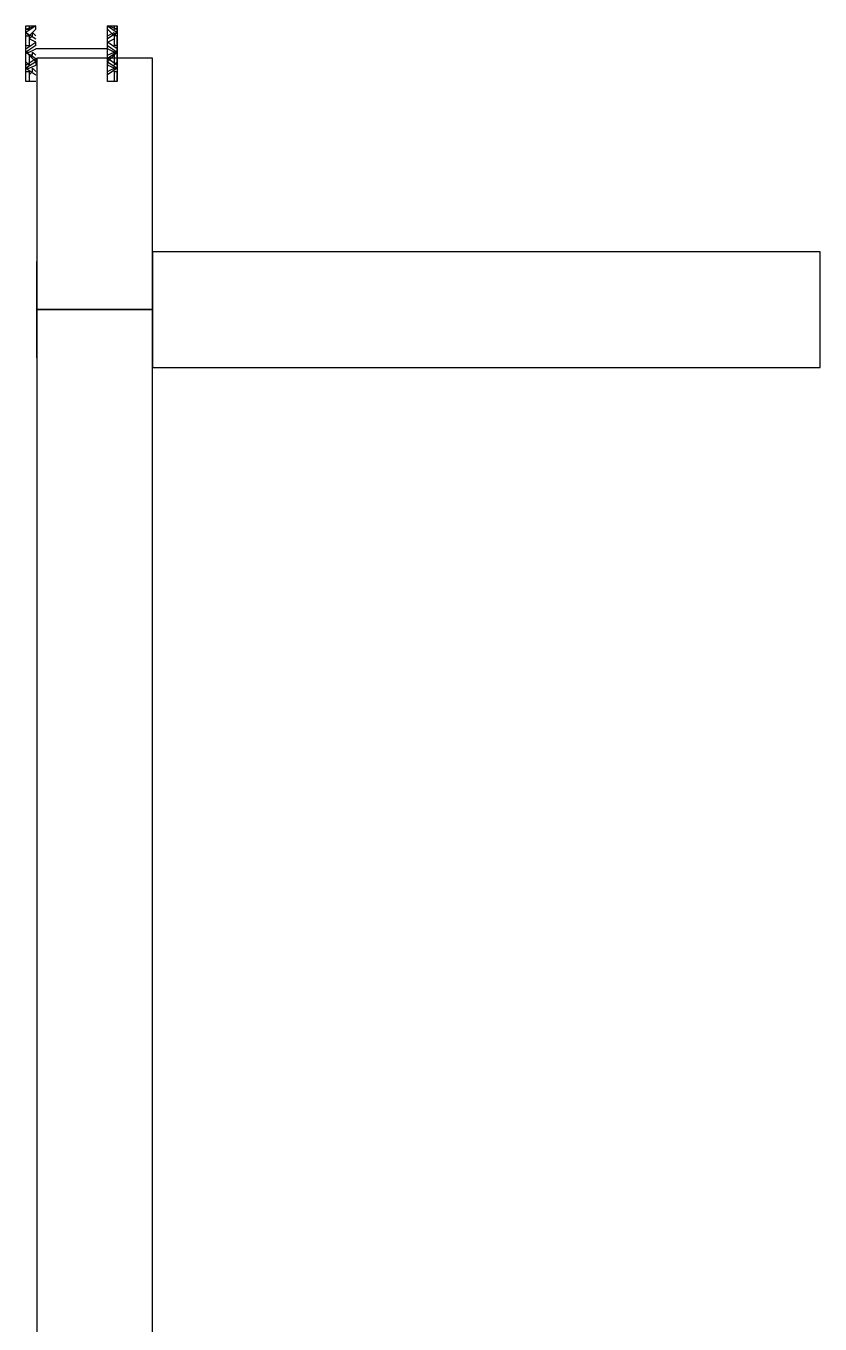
# Model space of a CAD drawing. Header units: centimetres. Extents: x -71 to 5571, y -2315 to 960.
# Drawn here: x 4712.8 to 4781.5, y 231.7 to 344 of the extents above; entities that cross this region are included whole.
import ezdxf

# ---------------------------------------------------------------- set-up
doc = ezdxf.new("R2010")
doc.units = ezdxf.units.CM
for name, color, linetype in [('IC_DUVAR_100', 7, 'Continuous'), ('IC_KAPILAR', 7, 'Continuous'), ('IC_UCLU_H_100', 3, 'Continuous')]:
    doc.layers.add(name, color=color, linetype=linetype)

# ---------------------------------------------------------------- blocks, each defined once
blk = doc.blocks.new("100'LÜK 57.75'LİK PANO")
blk.add_lwpolyline([(0, 0), (10, 0), (10, 57.75), (0, 57.75)], close=True)
blk = doc.blocks.new("100'LÜK 125'LİK PANO")
blk.add_lwpolyline([(0, 0), (10, 0), (10, 125.5), (0, 125.5)], close=True)
blk = doc.blocks.new('kaynak-ic-kapi')
at = {"color": 133, "linetype": 'Continuous', "lineweight": 25, "true_color": 0x6ec1dd}
for p, q in [((54247.47, 7919.88), (54248.32, 7919.88)), ((54248.32, 7919.59), (54247.47, 7919.59)), ((54248.6, 7919.88), (54248.04, 7919.03)), ((54248.32, 7919.31), (54248.04, 7919.59)), ((54248.32, 7919.88), (54248.32, 7919.59)), ((54249.16, 7919.03), (54248.6, 7919.88)), ((54248.6, 7919.88), (54248.6, 7919.59)), ((54248.6, 7919.88), (54248.88, 7919.88)), ((54248.6, 7919.59), (54248.88, 7919.03)), ((54249.16, 7919.88), (54248.88, 7919.59)), ((54248.88, 7919.88), (54249.45, 7919.03)), ((54249.73, 7919.59), (54248.88, 7919.59)), ((54249.16, 7919.88), (54249.16, 7919.88)), ((54249.16, 7919.03), (54249.73, 7919.59)), ((54250.01, 7919.88), (54249.45, 7919.03)), ((54250.01, 7919.88), (54249.73, 7919.59)), ((54249.73, 7919.31), (54249.73, 7919.59)), ((54250.57, 7919.03), (54250.01, 7919.88)), ((54250.01, 7919.88), (54250.01, 7919.88)), ((54250.01, 7919.88), (54250.01, 7919.59)), ((54250.01, 7919.88), (54250.29, 7919.88)), ((54250.01, 7919.59), (54250.29, 7919.03)), ((54250.29, 7919.88), (54250.86, 7919.03)), ((54250.57, 7919.88), (54250.57, 7919.88)), ((54250.57, 7919.88), (54250.57, 7919.59)), ((54251.42, 7919.59), (54250.57, 7919.59)), ((54250.86, 7919.03), (54251.14, 7919.59)), ((54251.7, 7919.88), (54251.14, 7919.03)), ((54251.42, 7919.31), (54251.14, 7919.59)), ((54251.42, 7919.88), (54251.42, 7919.88)), ((54251.42, 7919.88), (54251.42, 7919.59)), ((54251.7, 7919.88), (54251.42, 7919.59)), ((54251.42, 7919.59), (54251.98, 7919.03)), ((54252.27, 7919.03), (54251.7, 7919.88)), ((54251.7, 7919.88), (54252.27, 7919.88)), ((54251.7, 7919.88), (54251.98, 7919.88)), ((54251.98, 7919.88), (54251.98, 7919.88)), ((54251.98, 7919.88), (54251.98, 7919.59)), ((54251.98, 7919.88), (54252.27, 7919.03)), ((54252.27, 7919.59), (54251.98, 7919.59)), ((54248.32, 7919.31), (54248.6, 7919.31)), ((54248.32, 7919.03), (54248.6, 7919.31)), ((54249.16, 7919.03), (54248.88, 7919.03)), ((54249.16, 7919.03), (54249.45, 7919.03)), ((54249.73, 7919.31), (54250.01, 7919.31)), ((54249.73, 7919.03), (54250.01, 7919.31)), ((54250.29, 7912.83), (54250.29, 7919.03)), ((54250.57, 7919.03), (54250.57, 7919.03)), ((54250.57, 7919.03), (54250.86, 7919.03)), ((54251.42, 7919.31), (54251.7, 7919.31)), ((54251.42, 7919.03), (54251.7, 7919.31)), ((54251.98, 7919.03), (54251.98, 7919.03)), ((54251.98, 7919.03), (54252.27, 7919.03)), ((54252.27, 7919.03), (54252.27, 7919.03)), ((54248.32, 7912.26), (54247.47, 7912.26)), ((54247.47, 7911.98), (54248.32, 7911.98)), ((54248.6, 7911.98), (54248.04, 7912.83)), ((54248.32, 7912.26), (54248.04, 7912.26)), ((54248.32, 7912.83), (54248.6, 7912.26)), ((54248.32, 7912.26), (54248.32, 7911.98)), ((54248.32, 7912.26), (54248.6, 7912.26)), ((54249.16, 7912.83), (54248.6, 7911.98)), ((54248.6, 7912.26), (54248.88, 7912.83)), ((54249.16, 7912.83), (54248.88, 7912.83)), ((54248.88, 7911.98), (54249.45, 7912.83)), ((54249.16, 7911.98), (54248.88, 7912.26)), ((54249.73, 7912.26), (54248.88, 7912.26)), ((54249.16, 7912.83), (54249.45, 7912.83)), ((54249.16, 7912.83), (54249.73, 7912.26)), ((54249.16, 7911.98), (54249.16, 7911.98)), ((54250.01, 7911.98), (54249.45, 7912.83)), ((54249.73, 7912.83), (54250.01, 7912.26)), ((54250.01, 7911.98), (54249.73, 7912.26)), ((54249.73, 7912.26), (54249.73, 7912.26)), ((54249.73, 7912.26), (54250.01, 7912.26)), ((54250.57, 7912.83), (54250.01, 7911.98)), ((54250.01, 7912.26), (54250.29, 7912.83)), ((54250.01, 7911.98), (54250.01, 7912.26)), ((54250.01, 7911.98), (54250.01, 7911.98)), ((54250.01, 7911.98), (54250.29, 7911.98)), ((54250.29, 7911.98), (54250.86, 7912.83)), ((54250.57, 7912.83), (54250.57, 7912.83)), ((54250.57, 7912.83), (54250.86, 7912.83)), ((54250.57, 7911.98), (54250.57, 7912.26)), ((54251.42, 7912.26), (54250.57, 7912.26)), ((54250.57, 7911.98), (54250.57, 7911.98)), ((54250.86, 7912.83), (54251.14, 7912.26)), ((54251.7, 7911.98), (54251.14, 7912.83)), ((54251.42, 7912.26), (54251.14, 7912.26)), ((54251.42, 7912.26), (54251.98, 7912.83)), ((54251.42, 7912.83), (54251.7, 7912.26)), ((54251.42, 7911.98), (54251.42, 7912.26)), ((54251.7, 7911.98), (54251.42, 7912.26)), ((54251.42, 7912.26), (54251.7, 7912.26)), ((54251.42, 7911.98), (54251.42, 7911.98)), ((54252.27, 7912.83), (54251.7, 7911.98)), ((54251.7, 7911.98), (54252.27, 7911.98)), ((54251.7, 7911.98), (54251.98, 7911.98)), ((54251.98, 7912.83), (54251.98, 7912.83)), ((54251.98, 7912.83), (54252.27, 7912.83)), ((54251.98, 7911.98), (54252.27, 7912.83)), ((54251.98, 7911.98), (54251.98, 7912.26)), ((54252.27, 7912.26), (54251.98, 7912.26)), ((54251.98, 7911.98), (54251.98, 7911.98)), ((54252.27, 7912.83), (54252.27, 7912.83))]:
    blk.add_line(p, q, dxfattribs=at)
for points in [[(54247.47, 7919.03), (54247.47, 7919.88), (54252.27, 7919.88), (54252.27, 7919.03)], [(54248.6, 7919.88), (54250.01, 7919.88), (54251.42, 7919.88)], [(54248.6, 7912.26), (54248.6, 7911.98), (54248.88, 7911.98)], [(54248.6, 7911.98), (54250.01, 7911.98), (54251.42, 7911.98)]]:
    blk.add_lwpolyline(points, dxfattribs=at)
blk.add_lwpolyline([(54247.47, 7912.83), (54252.27, 7912.83), (54252.27, 7911.98), (54247.47, 7911.98)], close=True, dxfattribs=at)
blk = doc.blocks.new('BOM_K01_IC_KAPI_ACIKLIK820')
at = {"layer": 'IC_KAPILAR'}
blk.add_blockref('kaynak-ic-kapi', (0, 0), dxfattribs=at)
blk = doc.blocks.new("100'LÜK 125'LİK KAPILI PANO(82'LİK) [SOL ÜST]")
blk.add_lwpolyline([(0, 0), (10, 0), (10, 21.75), (0, 21.75)], close=True)
at = {"layer": 'IC_KAPILAR', "rotation": 90}
blk.add_blockref('BOM_K01_IC_KAPI_ACIKLIK820', (7918.93, -54227.719), dxfattribs=at)
blk = doc.blocks.new('100X100 3 LÜ H BAĞLANTI DİREĞİ')
for p, q in [((9.17, 5), (5, 5)), ((5, 5), (5, -5)), ((-5, -4.17), (-5, 4.17)), ((5, -4.17), (5, 4.17)), ((5, 0), (-5, 0)), ((-5, 0), (-5, -4.17)), ((5, -4.17), (5, 0)), ((5, -5), (9.17, -5))]:
    blk.add_line(p, q)

msp = doc.modelspace()

# ---------------------------------------------------------------- block references
at = {"layer": 'IC_DUVAR_100'}
for name, p in [("100'LÜK 125'LİK KAPILI PANO(82'LİK) [SOL ÜST]", (4713.75, 319.5)), ("100'LÜK 125'LİK PANO", (4713.75, 194))]:
    msp.add_blockref(name, p, dxfattribs=at)
at = {"layer": 'IC_DUVAR_100', "rotation": 270}
msp.add_blockref("100'LÜK 57.75'LİK PANO", (4723.75, 324.5), dxfattribs=at)
at = {"layer": 'IC_UCLU_H_100'}
msp.add_blockref('100X100 3 LÜ H BAĞLANTI DİREĞİ', (4718.75, 319.5), dxfattribs=at)

doc.saveas('drawing.dxf')
